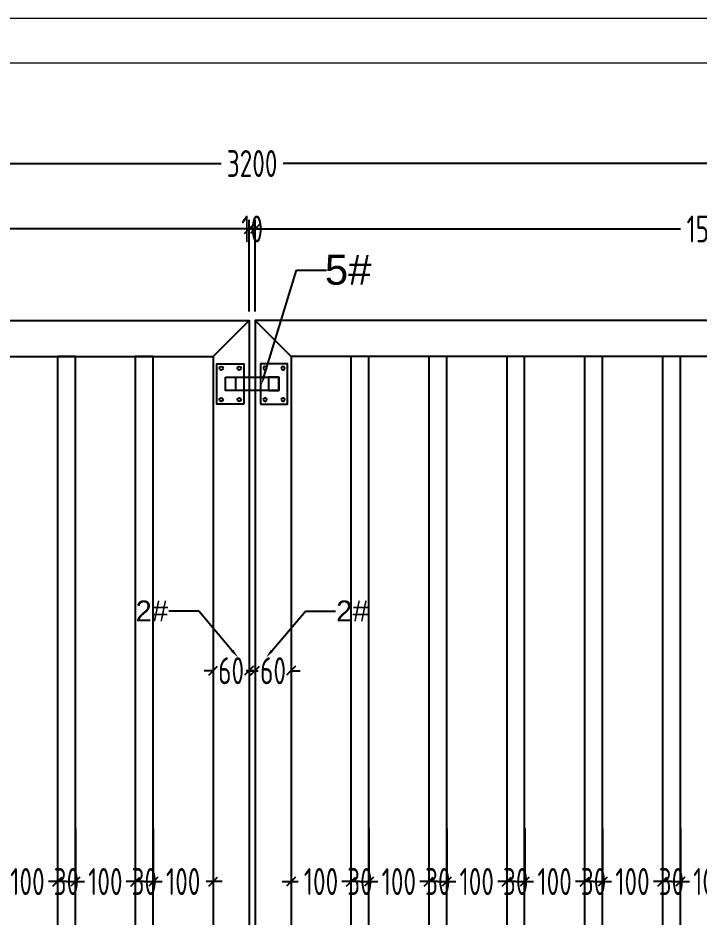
# Model space of a CAD drawing. Header units: millimetres. Extents: x 4 to 2106212, y -117026 to 198097.
# Drawn here: x 2101678 to 2102815, y 188569 to 190069 of the extents above; entities that cross this region are included whole.
import ezdxf
from ezdxf import colors
from ezdxf.entities.mleader import LeaderData, LeaderLine
from ezdxf.math import Vec2, Vec3

# ---------------------------------------------------------------- set-up
doc = ezdxf.new("R2010")
doc.units = ezdxf.units.MM
doc.layers.add('图框', color=7, linetype='Continuous', lineweight=13)
doc.layers.add('文本', color=3, linetype='Continuous', lineweight=13)
doc.layers.add('方管', color=100, linetype='Continuous')
doc.layers.add('标注', color=9, linetype='Continuous')
doc.styles.add('Arial', font='arial.ttf')
doc.styles.add('hztxt', font='ros1.shx', dxfattribs={"width": 0.8, "bigfont": 'hztxt.shx'})
doc.dimstyles.new('DIM-15', dxfattribs={"dimscale": 15, "dimtxt": 3, "dimasz": 1, "dimexe": 1, "dimexo": 1, "dimgap": 0.5, "dimtad": 0, "dimdec": 1, "dimrnd": 0.0005, "dimzin": 9, "dimdsep": 46, "dimtxsty": 'hztxt', "dimblk": 'OBLIQUE', "dimcen": 0, "dimdle": 1, "dimclrd": 9, "dimclre": 9, "dimclrt": 2, "dimazin": 2, "dimtfac": 1, "dimtdec": 1, "dimtix": 1, "dimtofl": 0, "dimtmove": 2, "dimatfit": 3, "dimfxl": 1, "dimarcsym": 2})

# ---------------------------------------------------------------- blocks, each defined once
blk = doc.blocks.new('_Oblique')
at = {"color": 0, "linetype": 'ByBlock', "lineweight": -2}
blk.add_line((-0.5, -0.5), (0.5, 0.5), dxfattribs=at)
blk = doc.blocks.new('*D2091')
at = {"layer": 'Defpoints', "color": 0, "transparency": 16777216}
for p in [(2103669.3, 189826.3), (2100469.3, 189564.5), (2103669.3, 189564.5)]:
    blk.add_point(p, dxfattribs=at)
at = {"layer": '标注', "color": 9, "lineweight": -2, "transparency": 16777216}
for p, q in [((2100469.3, 189579.5), (2100469.3, 189841.3)), ((2103669.3, 189579.5), (2103669.3, 189841.3)), ((2100454.3, 189826.3), (2102017.4, 189826.3)), ((2103684.3, 189826.3), (2102121.2, 189826.3))]:
    blk.add_line(p, q, dxfattribs=at)
at = {"layer": '标注', "color": 9, "lineweight": -2, "transparency": 16777216, "xscale": 15, "yscale": 15, "zscale": 15, "rotation": 180}
blk.add_blockref('_Oblique', (2100469.3, 189826.3), dxfattribs=at)
at = {"layer": '标注', "color": 9, "lineweight": -2, "transparency": 16777216, "xscale": 15, "yscale": 15, "zscale": 15}
blk.add_blockref('_Oblique', (2103669.3, 189826.3), dxfattribs=at)
at = {"layer": '标注', "color": 2, "transparency": 16777216, "insert": (2102069.3, 189826.3), "char_height": 45, "attachment_point": 5, "style": 'hztxt'}
blk.add_mtext('3200', dxfattribs=at)
blk = doc.blocks.new('*D2105')
at = {"layer": 'Defpoints', "color": 0, "transparency": 16777216}
for p in [(2102064.3, 189717.1), (2100544.3, 189564.5), (2102064.3, 189564.5)]:
    blk.add_point(p, dxfattribs=at)
at = {"layer": '标注', "color": 9, "lineweight": -2, "transparency": 16777216}
for p, q in [((2100544.3, 189579.5), (2100544.3, 189732.1)), ((2102064.3, 189579.5), (2102064.3, 189732.1)), ((2100529.3, 189717.1), (2101254.2, 189717.1)), ((2102079.3, 189717.1), (2101354.4, 189717.1))]:
    blk.add_line(p, q, dxfattribs=at)
at = {"layer": '标注', "color": 9, "lineweight": -2, "transparency": 16777216, "xscale": 15, "yscale": 15, "zscale": 15, "rotation": 180}
blk.add_blockref('_Oblique', (2100544.3, 189717.1), dxfattribs=at)
at = {"layer": '标注', "color": 9, "lineweight": -2, "transparency": 16777216, "xscale": 15, "yscale": 15, "zscale": 15}
blk.add_blockref('_Oblique', (2102064.3, 189717.1), dxfattribs=at)
at = {"layer": '标注', "color": 2, "transparency": 16777216, "insert": (2101304.3, 189717.1), "char_height": 45, "attachment_point": 5, "style": 'hztxt'}
blk.add_mtext('1520', dxfattribs=at)
blk = doc.blocks.new('*D2106')
at = {"layer": 'Defpoints', "color": 0, "transparency": 16777216}
for p in [(2102074.3, 189717.1), (2102074.3, 189564.5), (2103594.3, 189564.5)]:
    blk.add_point(p, dxfattribs=at)
at = {"layer": '标注', "color": 9, "lineweight": -2, "transparency": 16777216}
for p, q in [((2102074.3, 189579.5), (2102074.3, 189732.1)), ((2103594.3, 189579.5), (2103594.3, 189732.1)), ((2102059.3, 189717.1), (2102784.2, 189717.1)), ((2103609.3, 189717.1), (2102884.4, 189717.1))]:
    blk.add_line(p, q, dxfattribs=at)
at = {"layer": '标注', "color": 9, "lineweight": -2, "transparency": 16777216, "xscale": 15, "yscale": 15, "zscale": 15, "rotation": 180}
blk.add_blockref('_Oblique', (2102074.3, 189717.1), dxfattribs=at)
at = {"layer": '标注', "color": 9, "lineweight": -2, "transparency": 16777216, "xscale": 15, "yscale": 15, "zscale": 15}
blk.add_blockref('_Oblique', (2103594.3, 189717.1), dxfattribs=at)
at = {"layer": '标注', "color": 2, "transparency": 16777216, "insert": (2102834.3, 189717.1), "char_height": 45, "attachment_point": 5, "style": 'hztxt'}
blk.add_mtext('1520', dxfattribs=at)
blk = doc.blocks.new('*D2096')
at = {"layer": 'Defpoints', "color": 0, "transparency": 16777216}
for p in [(2102064.3, 189717.1), (2102064.3, 189564.5), (2102074.3, 189564.5)]:
    blk.add_point(p, dxfattribs=at)
at = {"layer": '标注', "color": 9, "lineweight": -2, "transparency": 16777216}
for p, q in [((2102064.3, 189579.5), (2102064.3, 189732.1)), ((2102074.3, 189579.5), (2102074.3, 189732.1)), ((2102064.3, 189717.1), (2102049.3, 189717.1)), ((2102074.3, 189717.1), (2102089.3, 189717.1))]:
    blk.add_line(p, q, dxfattribs=at)
at = {"layer": '标注', "color": 9, "lineweight": -2, "transparency": 16777216, "xscale": 15, "yscale": 15, "zscale": 15}
blk.add_blockref('_Oblique', (2102064.3, 189717.1), dxfattribs=at)
at = {"layer": '标注', "color": 9, "lineweight": -2, "transparency": 16777216, "xscale": 15, "yscale": 15, "zscale": 15, "rotation": 180}
blk.add_blockref('_Oblique', (2102074.3, 189717.1), dxfattribs=at)
at = {"layer": '标注', "color": 2, "transparency": 16777216, "insert": (2102069.3, 189717.1), "char_height": 45, "attachment_point": 5, "style": 'hztxt'}
blk.add_mtext('10', dxfattribs=at)
blk = doc.blocks.new('*U2089')
at = {"color": 6, "elevation": 0}
for points in [[(22.5, -33.7), (-22.5, -33.7), (-22.5, 33.7), (22.5, 33.7)], [(-7.9, 11.2), (8.9, 11.2), (8.9, -11.2), (-7.9, -11.2)]]:
    blk.add_lwpolyline(points, close=True, dxfattribs=at)
at = {"color": 6}
for centre in [(-15, 26.2, 0), (15, 26.2), (-15, -26.2, 0), (15, -26.2)]:
    blk.add_circle(centre, 3, dxfattribs=at)
blk = doc.blocks.new('*U2090')
at = {"layer": '方管', "color": 0, "linetype": 'ByBlock', "lineweight": -2, "transparency": 16777216}
blk.add_blockref('*U2089', (0, 0), dxfattribs=at)
blk = doc.blocks.new('*D2104')
at = {"layer": 'Defpoints', "color": 0, "transparency": 16777216}
for p in [(2102074.3, 189059.1), (2102134.3, 189059.1), (2102074.3, 188980)]:
    blk.add_point(p, dxfattribs=at)
at = {"layer": '标注', "color": 9, "lineweight": -2, "transparency": 16777216}
for p, q in [((2102074.3, 189044.1), (2102074.3, 188965)), ((2102134.3, 189044.1), (2102134.3, 188965)), ((2102074.3, 188980), (2102059.3, 188980)), ((2102134.3, 188980), (2102149.3, 188980))]:
    blk.add_line(p, q, dxfattribs=at)
at = {"layer": '标注', "color": 9, "lineweight": -2, "transparency": 16777216, "xscale": 15, "yscale": 15, "zscale": 15}
blk.add_blockref('_Oblique', (2102074.3, 188980), dxfattribs=at)
at = {"layer": '标注', "color": 9, "lineweight": -2, "transparency": 16777216, "xscale": 15, "yscale": 15, "zscale": 15, "rotation": 180}
blk.add_blockref('_Oblique', (2102134.3, 188980), dxfattribs=at)
at = {"layer": '标注', "color": 2, "transparency": 16777216, "insert": (2102104.3, 188980), "char_height": 45, "attachment_point": 5, "style": 'hztxt'}
blk.add_mtext('60', dxfattribs=at)
blk = doc.blocks.new('*U2084')
at = {"color": 6, "elevation": 0}
for points in [[(22.5, -33.7), (-22.5, -33.7), (-22.5, 33.7), (22.5, 33.7)], [(-7.9, 11.2), (8.9, 11.2), (8.9, -11.2), (-7.9, -11.2)]]:
    blk.add_lwpolyline(points, close=True, dxfattribs=at)
at = {"color": 6}
for centre in [(-15, 26.2, 0), (15, 26.2), (-15, -26.2, 0), (15, -26.2)]:
    blk.add_circle(centre, 3, dxfattribs=at)
blk = doc.blocks.new('*U2085')
at = {"layer": '方管', "color": 0, "linetype": 'ByBlock', "lineweight": -2, "transparency": 16777216}
blk.add_blockref('*U2084', (0, 0), dxfattribs=at)
blk = doc.blocks.new('GW-TK')
at = {"layer": '图框'}
for points in [[(927183.55, 464715.01), (927603.55, 464715.01), (927603.55, 464418.01), (927183.55, 464418.01)], [(927188.55, 464710.01), (927598.55, 464710.01), (927598.55, 464423.01), (927188.55, 464423.01)]]:
    blk.add_lwpolyline(points, close=True, dxfattribs=at)
blk = doc.blocks.new('*U2129')
at = {"layer": '方管', "color": 0}
blk.add_lwpolyline([(-15, 1025), (-15, -1025), (15, -1025), (15, 1025), (-15, 1025)], dxfattribs=at)
blk = doc.blocks.new('*U2130')
at = {"color": 0, "linetype": 'ByBlock', "lineweight": -2, "transparency": 16777216}
for p in [(1040, 0), (1170, 0)]:
    blk.add_blockref('*U2129', p, dxfattribs=at)
blk = doc.blocks.new('*D2147')
at = {"color": 9, "lineweight": -2, "transparency": 16777216}
for p, q in [((2101644.3, 188716.8), (2101644.3, 188613.2)), ((2101744.3, 188716.8), (2101744.3, 188613.2)), ((2101629.3, 188628.2), (2101656.2, 188628.2)), ((2101759.3, 188628.2), (2101732.4, 188628.2))]:
    blk.add_line(p, q, dxfattribs=at)
at = {"layer": 'Defpoints', "color": 0, "transparency": 16777216}
for p in [(2101644.3, 188731.8), (2101744.3, 188731.8), (2101744.3, 188628.2)]:
    blk.add_point(p, dxfattribs=at)
at = {"color": 9, "lineweight": -2, "transparency": 16777216, "xscale": 15, "yscale": 15, "zscale": 15, "rotation": 180}
blk.add_blockref('_Oblique', (2101644.3, 188628.2), dxfattribs=at)
at = {"color": 9, "lineweight": -2, "transparency": 16777216, "xscale": 15, "yscale": 15, "zscale": 15}
blk.add_blockref('_Oblique', (2101744.3, 188628.2), dxfattribs=at)
at = {"color": 2, "transparency": 16777216, "insert": (2101694.3, 188628.2), "char_height": 45, "attachment_point": 5, "style": 'hztxt'}
blk.add_mtext('100', dxfattribs=at)
blk = doc.blocks.new('*D2148')
at = {"color": 9, "lineweight": -2, "transparency": 16777216}
for p, q in [((2101744.3, 188716.8), (2101744.3, 188613.2)), ((2101774.3, 188716.8), (2101774.3, 188613.2)), ((2101744.3, 188628.2), (2101729.3, 188628.2)), ((2101774.3, 188628.2), (2101789.3, 188628.2))]:
    blk.add_line(p, q, dxfattribs=at)
at = {"layer": 'Defpoints', "color": 0, "transparency": 16777216}
for p in [(2101744.3, 188731.8), (2101774.3, 188731.8), (2101774.3, 188628.2)]:
    blk.add_point(p, dxfattribs=at)
at = {"color": 9, "lineweight": -2, "transparency": 16777216, "xscale": 15, "yscale": 15, "zscale": 15}
blk.add_blockref('_Oblique', (2101744.3, 188628.2), dxfattribs=at)
at = {"color": 9, "lineweight": -2, "transparency": 16777216, "xscale": 15, "yscale": 15, "zscale": 15, "rotation": 180}
blk.add_blockref('_Oblique', (2101774.3, 188628.2), dxfattribs=at)
at = {"color": 2, "transparency": 16777216, "insert": (2101759.3, 188628.2), "char_height": 45, "attachment_point": 5, "style": 'hztxt'}
blk.add_mtext('30', dxfattribs=at)
blk = doc.blocks.new('*D2149')
at = {"color": 9, "lineweight": -2, "transparency": 16777216}
for p, q in [((2101774.3, 188716.8), (2101774.3, 188613.2)), ((2101874.3, 188716.8), (2101874.3, 188613.2)), ((2101759.3, 188628.2), (2101786.2, 188628.2)), ((2101889.3, 188628.2), (2101862.4, 188628.2))]:
    blk.add_line(p, q, dxfattribs=at)
at = {"layer": 'Defpoints', "color": 0, "transparency": 16777216}
for p in [(2101774.3, 188731.8), (2101874.3, 188731.8), (2101874.3, 188628.2)]:
    blk.add_point(p, dxfattribs=at)
at = {"color": 9, "lineweight": -2, "transparency": 16777216, "xscale": 15, "yscale": 15, "zscale": 15, "rotation": 180}
blk.add_blockref('_Oblique', (2101774.3, 188628.2), dxfattribs=at)
at = {"color": 9, "lineweight": -2, "transparency": 16777216, "xscale": 15, "yscale": 15, "zscale": 15}
blk.add_blockref('_Oblique', (2101874.3, 188628.2), dxfattribs=at)
at = {"color": 2, "transparency": 16777216, "insert": (2101824.3, 188628.2), "char_height": 45, "attachment_point": 5, "style": 'hztxt'}
blk.add_mtext('100', dxfattribs=at)
blk = doc.blocks.new('*D2150')
at = {"color": 9, "lineweight": -2, "transparency": 16777216}
for p, q in [((2101874.3, 188716.8), (2101874.3, 188613.2)), ((2101904.3, 188716.8), (2101904.3, 188613.2)), ((2101874.3, 188628.2), (2101859.3, 188628.2)), ((2101904.3, 188628.2), (2101919.3, 188628.2))]:
    blk.add_line(p, q, dxfattribs=at)
at = {"layer": 'Defpoints', "color": 0, "transparency": 16777216}
for p in [(2101874.3, 188731.8), (2101904.3, 188731.8), (2101904.3, 188628.2)]:
    blk.add_point(p, dxfattribs=at)
at = {"color": 9, "lineweight": -2, "transparency": 16777216, "xscale": 15, "yscale": 15, "zscale": 15}
blk.add_blockref('_Oblique', (2101874.3, 188628.2), dxfattribs=at)
at = {"color": 9, "lineweight": -2, "transparency": 16777216, "xscale": 15, "yscale": 15, "zscale": 15, "rotation": 180}
blk.add_blockref('_Oblique', (2101904.3, 188628.2), dxfattribs=at)
at = {"color": 2, "transparency": 16777216, "insert": (2101889.3, 188628.2), "char_height": 45, "attachment_point": 5, "style": 'hztxt'}
blk.add_mtext('30', dxfattribs=at)
blk = doc.blocks.new('*D2151')
at = {"color": 9, "lineweight": -2, "transparency": 16777216}
for p, q in [((2101904.3, 188716.8), (2101904.3, 188613.2)), ((2102004.3, 188716.8), (2102004.3, 188613.2)), ((2101889.3, 188628.2), (2101916.2, 188628.2)), ((2102019.3, 188628.2), (2101992.4, 188628.2))]:
    blk.add_line(p, q, dxfattribs=at)
at = {"layer": 'Defpoints', "color": 0, "transparency": 16777216}
for p in [(2101904.3, 188731.8), (2102004.3, 188731.8), (2102004.3, 188628.2)]:
    blk.add_point(p, dxfattribs=at)
at = {"color": 9, "lineweight": -2, "transparency": 16777216, "xscale": 15, "yscale": 15, "zscale": 15, "rotation": 180}
blk.add_blockref('_Oblique', (2101904.3, 188628.2), dxfattribs=at)
at = {"color": 9, "lineweight": -2, "transparency": 16777216, "xscale": 15, "yscale": 15, "zscale": 15}
blk.add_blockref('_Oblique', (2102004.3, 188628.2), dxfattribs=at)
at = {"color": 2, "transparency": 16777216, "insert": (2101954.3, 188628.2), "char_height": 45, "attachment_point": 5, "style": 'hztxt'}
blk.add_mtext('100', dxfattribs=at)
blk = doc.blocks.new('*U2152')
at = {"layer": '方管', "color": 0}
blk.add_lwpolyline([(-15, 1025), (-15, -1025), (15, -1025), (15, 1025), (-15, 1025)], dxfattribs=at)
blk = doc.blocks.new('*U2153')
at = {"color": 0, "linetype": 'ByBlock', "lineweight": -2, "transparency": 16777216}
for p in [(0, 0), (130, 0), (260, 0), (390, 0), (520, 0)]:
    blk.add_blockref('*U2152', p, dxfattribs=at)
blk = doc.blocks.new('*D2172')
at = {"color": 9, "lineweight": -2, "transparency": 16777216}
for p, q in [((2102134.3, 188716.8), (2102134.3, 188613.2)), ((2102234.3, 188716.8), (2102234.3, 188613.2)), ((2102119.3, 188628.2), (2102146.2, 188628.2)), ((2102249.3, 188628.2), (2102222.4, 188628.2))]:
    blk.add_line(p, q, dxfattribs=at)
at = {"layer": 'Defpoints', "color": 0, "transparency": 16777216}
for p in [(2102134.3, 188731.8), (2102234.3, 188731.8), (2102234.3, 188628.2)]:
    blk.add_point(p, dxfattribs=at)
at = {"color": 9, "lineweight": -2, "transparency": 16777216, "xscale": 15, "yscale": 15, "zscale": 15, "rotation": 180}
blk.add_blockref('_Oblique', (2102134.3, 188628.2), dxfattribs=at)
at = {"color": 9, "lineweight": -2, "transparency": 16777216, "xscale": 15, "yscale": 15, "zscale": 15}
blk.add_blockref('_Oblique', (2102234.3, 188628.2), dxfattribs=at)
at = {"color": 2, "transparency": 16777216, "insert": (2102184.3, 188628.2), "char_height": 45, "attachment_point": 5, "style": 'hztxt'}
blk.add_mtext('100', dxfattribs=at)
blk = doc.blocks.new('*D2173')
at = {"color": 9, "lineweight": -2, "transparency": 16777216}
for p, q in [((2102234.3, 188716.8), (2102234.3, 188613.2)), ((2102264.3, 188716.8), (2102264.3, 188613.2)), ((2102234.3, 188628.2), (2102219.3, 188628.2)), ((2102264.3, 188628.2), (2102279.3, 188628.2))]:
    blk.add_line(p, q, dxfattribs=at)
at = {"layer": 'Defpoints', "color": 0, "transparency": 16777216}
for p in [(2102234.3, 188731.8), (2102264.3, 188731.8), (2102264.3, 188628.2)]:
    blk.add_point(p, dxfattribs=at)
at = {"color": 9, "lineweight": -2, "transparency": 16777216, "xscale": 15, "yscale": 15, "zscale": 15}
blk.add_blockref('_Oblique', (2102234.3, 188628.2), dxfattribs=at)
at = {"color": 9, "lineweight": -2, "transparency": 16777216, "xscale": 15, "yscale": 15, "zscale": 15, "rotation": 180}
blk.add_blockref('_Oblique', (2102264.3, 188628.2), dxfattribs=at)
at = {"color": 2, "transparency": 16777216, "insert": (2102249.3, 188628.2), "char_height": 45, "attachment_point": 5, "style": 'hztxt'}
blk.add_mtext('30', dxfattribs=at)
blk = doc.blocks.new('*D2174')
at = {"color": 9, "lineweight": -2, "transparency": 16777216}
for p, q in [((2102264.3, 188716.8), (2102264.3, 188613.2)), ((2102364.3, 188716.8), (2102364.3, 188613.2)), ((2102249.3, 188628.2), (2102276.2, 188628.2)), ((2102379.3, 188628.2), (2102352.4, 188628.2))]:
    blk.add_line(p, q, dxfattribs=at)
at = {"layer": 'Defpoints', "color": 0, "transparency": 16777216}
for p in [(2102264.3, 188731.8), (2102364.3, 188731.8), (2102364.3, 188628.2)]:
    blk.add_point(p, dxfattribs=at)
at = {"color": 9, "lineweight": -2, "transparency": 16777216, "xscale": 15, "yscale": 15, "zscale": 15, "rotation": 180}
blk.add_blockref('_Oblique', (2102264.3, 188628.2), dxfattribs=at)
at = {"color": 9, "lineweight": -2, "transparency": 16777216, "xscale": 15, "yscale": 15, "zscale": 15}
blk.add_blockref('_Oblique', (2102364.3, 188628.2), dxfattribs=at)
at = {"color": 2, "transparency": 16777216, "insert": (2102314.3, 188628.2), "char_height": 45, "attachment_point": 5, "style": 'hztxt'}
blk.add_mtext('100', dxfattribs=at)
blk = doc.blocks.new('*D2160')
at = {"color": 9, "lineweight": -2, "transparency": 16777216}
for p, q in [((2102364.3, 188716.8), (2102364.3, 188613.2)), ((2102394.3, 188716.8), (2102394.3, 188613.2)), ((2102364.3, 188628.2), (2102349.3, 188628.2)), ((2102394.3, 188628.2), (2102409.3, 188628.2))]:
    blk.add_line(p, q, dxfattribs=at)
at = {"layer": 'Defpoints', "color": 0, "transparency": 16777216}
for p in [(2102364.3, 188731.8), (2102394.3, 188731.8), (2102394.3, 188628.2)]:
    blk.add_point(p, dxfattribs=at)
at = {"color": 9, "lineweight": -2, "transparency": 16777216, "xscale": 15, "yscale": 15, "zscale": 15}
blk.add_blockref('_Oblique', (2102364.3, 188628.2), dxfattribs=at)
at = {"color": 9, "lineweight": -2, "transparency": 16777216, "xscale": 15, "yscale": 15, "zscale": 15, "rotation": 180}
blk.add_blockref('_Oblique', (2102394.3, 188628.2), dxfattribs=at)
at = {"color": 2, "transparency": 16777216, "insert": (2102379.3, 188628.2), "char_height": 45, "attachment_point": 5, "style": 'hztxt'}
blk.add_mtext('30', dxfattribs=at)
blk = doc.blocks.new('*D2161')
at = {"color": 9, "lineweight": -2, "transparency": 16777216}
for p, q in [((2102394.3, 188716.8), (2102394.3, 188613.2)), ((2102494.3, 188716.8), (2102494.3, 188613.2)), ((2102379.3, 188628.2), (2102406.2, 188628.2)), ((2102509.3, 188628.2), (2102482.4, 188628.2))]:
    blk.add_line(p, q, dxfattribs=at)
at = {"layer": 'Defpoints', "color": 0, "transparency": 16777216}
for p in [(2102394.3, 188731.8), (2102494.3, 188731.8), (2102494.3, 188628.2)]:
    blk.add_point(p, dxfattribs=at)
at = {"color": 9, "lineweight": -2, "transparency": 16777216, "xscale": 15, "yscale": 15, "zscale": 15, "rotation": 180}
blk.add_blockref('_Oblique', (2102394.3, 188628.2), dxfattribs=at)
at = {"color": 9, "lineweight": -2, "transparency": 16777216, "xscale": 15, "yscale": 15, "zscale": 15}
blk.add_blockref('_Oblique', (2102494.3, 188628.2), dxfattribs=at)
at = {"color": 2, "transparency": 16777216, "insert": (2102444.3, 188628.2), "char_height": 45, "attachment_point": 5, "style": 'hztxt'}
blk.add_mtext('100', dxfattribs=at)
blk = doc.blocks.new('*D2162')
at = {"color": 9, "lineweight": -2, "transparency": 16777216}
for p, q in [((2102494.3, 188716.8), (2102494.3, 188613.2)), ((2102524.3, 188716.8), (2102524.3, 188613.2)), ((2102494.3, 188628.2), (2102479.3, 188628.2)), ((2102524.3, 188628.2), (2102539.3, 188628.2))]:
    blk.add_line(p, q, dxfattribs=at)
at = {"layer": 'Defpoints', "color": 0, "transparency": 16777216}
for p in [(2102494.3, 188731.8), (2102524.3, 188731.8), (2102524.3, 188628.2)]:
    blk.add_point(p, dxfattribs=at)
at = {"color": 9, "lineweight": -2, "transparency": 16777216, "xscale": 15, "yscale": 15, "zscale": 15}
blk.add_blockref('_Oblique', (2102494.3, 188628.2), dxfattribs=at)
at = {"color": 9, "lineweight": -2, "transparency": 16777216, "xscale": 15, "yscale": 15, "zscale": 15, "rotation": 180}
blk.add_blockref('_Oblique', (2102524.3, 188628.2), dxfattribs=at)
at = {"color": 2, "transparency": 16777216, "insert": (2102509.3, 188628.2), "char_height": 45, "attachment_point": 5, "style": 'hztxt'}
blk.add_mtext('30', dxfattribs=at)
blk = doc.blocks.new('*D2163')
at = {"color": 9, "lineweight": -2, "transparency": 16777216}
for p, q in [((2102524.3, 188716.8), (2102524.3, 188613.2)), ((2102624.3, 188716.8), (2102624.3, 188613.2)), ((2102509.3, 188628.2), (2102536.2, 188628.2)), ((2102639.3, 188628.2), (2102612.4, 188628.2))]:
    blk.add_line(p, q, dxfattribs=at)
at = {"layer": 'Defpoints', "color": 0, "transparency": 16777216}
for p in [(2102524.3, 188731.8), (2102624.3, 188731.8), (2102624.3, 188628.2)]:
    blk.add_point(p, dxfattribs=at)
at = {"color": 9, "lineweight": -2, "transparency": 16777216, "xscale": 15, "yscale": 15, "zscale": 15, "rotation": 180}
blk.add_blockref('_Oblique', (2102524.3, 188628.2), dxfattribs=at)
at = {"color": 9, "lineweight": -2, "transparency": 16777216, "xscale": 15, "yscale": 15, "zscale": 15}
blk.add_blockref('_Oblique', (2102624.3, 188628.2), dxfattribs=at)
at = {"color": 2, "transparency": 16777216, "insert": (2102574.3, 188628.2), "char_height": 45, "attachment_point": 5, "style": 'hztxt'}
blk.add_mtext('100', dxfattribs=at)
blk = doc.blocks.new('*D2164')
at = {"color": 9, "lineweight": -2, "transparency": 16777216}
for p, q in [((2102624.3, 188716.8), (2102624.3, 188613.2)), ((2102654.3, 188716.8), (2102654.3, 188613.2)), ((2102624.3, 188628.2), (2102609.3, 188628.2)), ((2102654.3, 188628.2), (2102669.3, 188628.2))]:
    blk.add_line(p, q, dxfattribs=at)
at = {"layer": 'Defpoints', "color": 0, "transparency": 16777216}
for p in [(2102624.3, 188731.8), (2102654.3, 188731.8), (2102654.3, 188628.2)]:
    blk.add_point(p, dxfattribs=at)
at = {"color": 9, "lineweight": -2, "transparency": 16777216, "xscale": 15, "yscale": 15, "zscale": 15}
blk.add_blockref('_Oblique', (2102624.3, 188628.2), dxfattribs=at)
at = {"color": 9, "lineweight": -2, "transparency": 16777216, "xscale": 15, "yscale": 15, "zscale": 15, "rotation": 180}
blk.add_blockref('_Oblique', (2102654.3, 188628.2), dxfattribs=at)
at = {"color": 2, "transparency": 16777216, "insert": (2102639.3, 188628.2), "char_height": 45, "attachment_point": 5, "style": 'hztxt'}
blk.add_mtext('30', dxfattribs=at)
blk = doc.blocks.new('*D2165')
at = {"color": 9, "lineweight": -2, "transparency": 16777216}
for p, q in [((2102654.3, 188716.8), (2102654.3, 188613.2)), ((2102754.3, 188716.8), (2102754.3, 188613.2)), ((2102639.3, 188628.2), (2102666.2, 188628.2)), ((2102769.3, 188628.2), (2102742.4, 188628.2))]:
    blk.add_line(p, q, dxfattribs=at)
at = {"layer": 'Defpoints', "color": 0, "transparency": 16777216}
for p in [(2102654.3, 188731.8), (2102754.3, 188731.8), (2102754.3, 188628.2)]:
    blk.add_point(p, dxfattribs=at)
at = {"color": 9, "lineweight": -2, "transparency": 16777216, "xscale": 15, "yscale": 15, "zscale": 15, "rotation": 180}
blk.add_blockref('_Oblique', (2102654.3, 188628.2), dxfattribs=at)
at = {"color": 9, "lineweight": -2, "transparency": 16777216, "xscale": 15, "yscale": 15, "zscale": 15}
blk.add_blockref('_Oblique', (2102754.3, 188628.2), dxfattribs=at)
at = {"color": 2, "transparency": 16777216, "insert": (2102704.3, 188628.2), "char_height": 45, "attachment_point": 5, "style": 'hztxt'}
blk.add_mtext('100', dxfattribs=at)
blk = doc.blocks.new('*D2166')
at = {"color": 9, "lineweight": -2, "transparency": 16777216}
for p, q in [((2102754.3, 188716.8), (2102754.3, 188613.2)), ((2102784.3, 188716.8), (2102784.3, 188613.2)), ((2102754.3, 188628.2), (2102739.3, 188628.2)), ((2102784.3, 188628.2), (2102799.3, 188628.2))]:
    blk.add_line(p, q, dxfattribs=at)
at = {"layer": 'Defpoints', "color": 0, "transparency": 16777216}
for p in [(2102754.3, 188731.8), (2102784.3, 188731.8), (2102784.3, 188628.2)]:
    blk.add_point(p, dxfattribs=at)
at = {"color": 9, "lineweight": -2, "transparency": 16777216, "xscale": 15, "yscale": 15, "zscale": 15}
blk.add_blockref('_Oblique', (2102754.3, 188628.2), dxfattribs=at)
at = {"color": 9, "lineweight": -2, "transparency": 16777216, "xscale": 15, "yscale": 15, "zscale": 15, "rotation": 180}
blk.add_blockref('_Oblique', (2102784.3, 188628.2), dxfattribs=at)
at = {"color": 2, "transparency": 16777216, "insert": (2102769.3, 188628.2), "char_height": 45, "attachment_point": 5, "style": 'hztxt'}
blk.add_mtext('30', dxfattribs=at)
blk = doc.blocks.new('*D2167')
at = {"color": 9, "lineweight": -2, "transparency": 16777216}
for p, q in [((2102784.3, 188716.8), (2102784.3, 188613.2)), ((2102884.3, 188716.8), (2102884.3, 188613.2)), ((2102769.3, 188628.2), (2102796.2, 188628.2)), ((2102899.3, 188628.2), (2102872.4, 188628.2))]:
    blk.add_line(p, q, dxfattribs=at)
at = {"layer": 'Defpoints', "color": 0, "transparency": 16777216}
for p in [(2102784.3, 188731.8), (2102884.3, 188731.8), (2102884.3, 188628.2)]:
    blk.add_point(p, dxfattribs=at)
at = {"color": 9, "lineweight": -2, "transparency": 16777216, "xscale": 15, "yscale": 15, "zscale": 15, "rotation": 180}
blk.add_blockref('_Oblique', (2102784.3, 188628.2), dxfattribs=at)
at = {"color": 9, "lineweight": -2, "transparency": 16777216, "xscale": 15, "yscale": 15, "zscale": 15}
blk.add_blockref('_Oblique', (2102884.3, 188628.2), dxfattribs=at)
at = {"color": 2, "transparency": 16777216, "insert": (2102834.3, 188628.2), "char_height": 45, "attachment_point": 5, "style": 'hztxt'}
blk.add_mtext('100', dxfattribs=at)
blk = doc.blocks.new('*D2175')
at = {"layer": 'Defpoints', "color": 0, "transparency": 16777216}
for p in [(2102004.3, 189059.1), (2102064.3, 189059.1), (2102064.3, 188980)]:
    blk.add_point(p, dxfattribs=at)
at = {"layer": '标注', "color": 9, "lineweight": -2, "transparency": 16777216}
for p, q in [((2102004.3, 189044.1), (2102004.3, 188965)), ((2102064.3, 189044.1), (2102064.3, 188965)), ((2102004.3, 188980), (2101989.3, 188980)), ((2102064.3, 188980), (2102079.3, 188980))]:
    blk.add_line(p, q, dxfattribs=at)
at = {"layer": '标注', "color": 9, "lineweight": -2, "transparency": 16777216, "xscale": 15, "yscale": 15, "zscale": 15}
blk.add_blockref('_Oblique', (2102004.3, 188980), dxfattribs=at)
at = {"layer": '标注', "color": 9, "lineweight": -2, "transparency": 16777216, "xscale": 15, "yscale": 15, "zscale": 15, "rotation": 180}
blk.add_blockref('_Oblique', (2102064.3, 188980), dxfattribs=at)
at = {"layer": '标注', "color": 2, "transparency": 16777216, "insert": (2102034.3, 188980), "char_height": 45, "attachment_point": 5, "style": 'hztxt'}
blk.add_mtext('60', dxfattribs=at)

msp = doc.modelspace()

# ---------------------------------------------------------------- linework, layer by layer
msp.add_lwpolyline([(2102024.9245, 189469.788), (2102113.6717, 189469.788), (2102113.6717, 189447.3296), (2102024.9245, 189447.3296)], close=True)
at = {"layer": '标注', "color": 4}
for points in [[(2100544.2981, 189564.4508), (2102064.2981, 189564.4508), (2102064.2981, 187394.4508), (2100544.2981, 187394.4508)], [(2102004.2981, 189504.4508), (2102064.2981, 189564.4508)], [(2103594.2981, 189564.4508), (2102074.2981, 189564.4508), (2102074.2981, 187394.4508), (2103594.2981, 187394.4508)], [(2102134.2981, 189504.4508), (2102074.2981, 189564.4508)], [(2100604.2981, 189504.4508), (2102004.2981, 189504.4508), (2102004.2981, 187454.4508), (2100604.2981, 187454.4508)], [(2103534.2981, 189504.4508), (2102134.2981, 189504.4508), (2102134.2981, 187454.4508), (2103534.2981, 187454.4508)]]:
    msp.add_lwpolyline(points, dxfattribs=at)

# ---------------------------------------------------------------- block references
for name, p in [('*U2130', (2100719.2832, 188479.4508)), ('*U2153', (2102249.2832, 188479.4508))]:
    msp.add_blockref(name, p)
at = {"layer": '文本', "xscale": 15, "yscale": 15, "zscale": 15}
msp.add_blockref('GW-TK', (-11807841.4482, -6780655.9901), dxfattribs=at)
at = {"layer": '方管'}
msp.add_blockref('*U2090', (2102032.783, 189458.5624, -0.0008), dxfattribs=at)
at = {"layer": '方管', "xscale": -1}
msp.add_blockref('*U2085', (2102105.8132, 189458.5624, -0.0008), dxfattribs=at)

# ---------------------------------------------------------------- dimensions: what is measured, and where the dimension line sits
for base, p1, p2, picture, middle in [((2101744.2832, 188628.1856), (2101644.2832, 188731.7841), (2101744.2832, 188731.7841), '*D2147', (2101694.2832, 188628.1856)), ((2101774.2832, 188628.1856), (2101744.2832, 188731.7841), (2101774.2832, 188731.7841), '*D2148', (2101759.2832, 188628.1856)), ((2101874.2832, 188628.1856), (2101774.2832, 188731.7841), (2101874.2832, 188731.7841), '*D2149', (2101824.2832, 188628.1856)), ((2101904.2832, 188628.1856), (2101874.2832, 188731.7841), (2101904.2832, 188731.7841), '*D2150', (2101889.2832, 188628.1856)), ((2102004.2832, 188628.1856), (2101904.2832, 188731.7841), (2102004.2832, 188731.7841), '*D2151', (2101954.2832, 188628.1856)), ((2102234.2832, 188628.1856), (2102134.2981, 188731.7841), (2102234.2832, 188731.7841), '*D2172', (2102184.2906, 188628.1856)), ((2102264.2832, 188628.1856), (2102234.2832, 188731.7841), (2102264.2832, 188731.7841), '*D2173', (2102249.2832, 188628.1856)), ((2102364.2832, 188628.1856), (2102264.2832, 188731.7841), (2102364.2832, 188731.7841), '*D2174', (2102314.2832, 188628.1856)), ((2102394.2832, 188628.1856), (2102364.2832, 188731.7841), (2102394.2832, 188731.7841), '*D2160', (2102379.2832, 188628.1856)), ((2102494.2832, 188628.1856), (2102394.2832, 188731.7841), (2102494.2832, 188731.7841), '*D2161', (2102444.2832, 188628.1856)), ((2102524.2832, 188628.1856), (2102494.2832, 188731.7841), (2102524.2832, 188731.7841), '*D2162', (2102509.2832, 188628.1856)), ((2102624.2832, 188628.1856), (2102524.2832, 188731.7841), (2102624.2832, 188731.7841), '*D2163', (2102574.2832, 188628.1856)), ((2102654.2832, 188628.1856), (2102624.2832, 188731.7841), (2102654.2832, 188731.7841), '*D2164', (2102639.2832, 188628.1856)), ((2102754.2832, 188628.1856), (2102654.2832, 188731.7841), (2102754.2832, 188731.7841), '*D2165', (2102704.2832, 188628.1856)), ((2102784.2832, 188628.1856), (2102754.2832, 188731.7841), (2102784.2832, 188731.7841), '*D2166', (2102769.2832, 188628.1856)), ((2102884.2832, 188628.1856), (2102784.2832, 188731.7841), (2102884.2832, 188731.7841), '*D2167', (2102834.2832, 188628.1856))]:
    dim = msp.add_linear_dim(base=base, p1=p1, p2=p2, dimstyle='DIM-15')
    dim.commit()
    dim.dimension.update_dxf_attribs({"geometry": picture, "text_midpoint": middle})
at = {"layer": '标注'}
for p1, p2, distance, picture, middle in [((2100469.2981, 189564.4508), (2103669.2981, 189564.4508), 261.8124, '*D2091', (2102069.2981, 189826.2633)), ((2100544.2981, 189564.4508), (2102064.2981, 189564.4508), 152.6574, '*D2105', (2101304.2981, 189717.1082)), ((2103594.2981, 189564.4508), (2102074.2981, 189564.4508), -152.6574, '*D2106', (2102834.2981, 189717.1082))]:
    dim = msp.add_aligned_dim(p1=p1, p2=p2, distance=distance, dimstyle='DIM-15', dxfattribs=at)
    dim.commit()
    dim.dimension.update_dxf_attribs({"geometry": picture, "text_midpoint": middle})
for base, p1, p2, picture, middle in [((2102064.2981, 189717.1082), (2102074.2981, 189564.4508), (2102064.2981, 189564.4508), '*D2096', (2102069.2981, 189717.1082)), ((2102064.2981, 188980.0261), (2102004.2981, 189059.1205), (2102064.2981, 189059.1205), '*D2175', (2102034.2981, 188980.0261))]:
    dim = msp.add_linear_dim(base=base, p1=p1, p2=p2, dimstyle='DIM-15', dxfattribs=at)
    dim.commit()
    dim.dimension.update_dxf_attribs({"geometry": picture, "text_midpoint": middle})
dim = msp.add_linear_dim(base=(2102074.2981, 188980.0261), p1=(2102134.2981, 189059.1205), p2=(2102074.2981, 189059.1205), angle=180, dimstyle='DIM-15', dxfattribs=at)
dim.commit()
dim.dimension.update_dxf_attribs({"geometry": '*D2104', "text_midpoint": (2102104.2981, 188980.0261)})

# ---------------------------------------------------------------- leaders
at = {"layer": '标注', "color": 6}
ml = msp.add_multileader_mtext('Standard', dxfattribs=at)
ml.set_content('5#', color=6, style='Arial')
ml.set_leader_properties(color=9)
ml.build(insert=Vec2(0, 0))
ml.multileader.update_dxf_attribs({"dogleg_length": 50, "arrow_head_size": 15})
ctx = ml.context
ctx.base_point, ctx.char_height, ctx.arrow_head_size, ctx.landing_gap_size, ctx.plane_origin = Vec3(2102193.5374, 189648.6606), 50, 15, 1, Vec3(2101295.08, 188103.5365)
ctx.text_align_type = 2
notes = []
notes.append((ctx, [(1, (1, 1, 0), (2102143.5374, 189648.6606), (1, 0), 50, [(0, [(2102085.1988, 189457.5456)], 0, [])])]))
ctx.mtext.insert, ctx.mtext.alignment, ctx.mtext.flow_direction = Vec3(2102268.446, 189674.0869), 3, 5
ml = msp.add_multileader_mtext('Standard', dxfattribs=at)
ml.set_content('2#', color=6, style='Arial')
ml.set_leader_properties(color=9)
ml.build(insert=Vec2(0, 0))
ml.multileader.update_dxf_attribs({"dogleg_length": 50, "arrow_head_size": 15})
ctx = ml.context
ctx.base_point, ctx.char_height, ctx.arrow_head_size, ctx.landing_gap_size, ctx.plane_origin = Vec3(2101875.7654, 189079.3595), 35, 15, 1, Vec3(2102729.5848, 187913.2745)
ctx.text_align_type = 2
notes.append((ctx, [(1, (1, 1, 0), (2101980.0983, 189079.3595), (-1, 0), 50, [(0, [(2102045.8929, 189002.0284)], 0, [])])]))
ctx.mtext.insert, ctx.mtext.alignment, ctx.mtext.flow_direction = Vec3(2101929.0983, 189097.1579), 3, 5
ml = msp.add_multileader_mtext('Standard', dxfattribs=at)
ml.set_content('2#', color=6, style='Arial')
ml.set_leader_properties(color=9)
ml.build(insert=Vec2(0, 0))
ml.multileader.update_dxf_attribs({"dogleg_length": 50, "arrow_head_size": 15})
ctx = ml.context
ctx.base_point, ctx.char_height, ctx.arrow_head_size, ctx.landing_gap_size, ctx.plane_origin = Vec3(2102208.4979, 189079.3595), 35, 15, 1, Vec3(2101409.0114, 187913.2745)
notes.append((ctx, [(1, (1, 1, 0), (2102158.4979, 189079.3595), (1, 0), 50, [(0, [(2102092.7033, 189002.0284)], 0, [])])]))
ctx.mtext.insert, ctx.mtext.flow_direction = Vec3(2102209.4979, 189097.1579), 5
for ctx, leaders in notes:
    for number, flags, end, landing, length, lines in leaders:
        leader = LeaderData()
        leader.index, (leader.has_last_leader_line, leader.has_dogleg_vector, leader.attachment_direction) = number, flags
        leader.last_leader_point, leader.dogleg_vector, leader.dogleg_length = Vec3(end), Vec3(landing), length
        for number, points, colour, breaks in lines:
            line = LeaderLine()
            line.index, line.vertices, line.color, line.breaks = number, Vec3.list(points), colors.encode_raw_color(colour), breaks
            leader.lines.append(line)
        ctx.leaders.append(leader)

doc.saveas('drawing.dxf')
